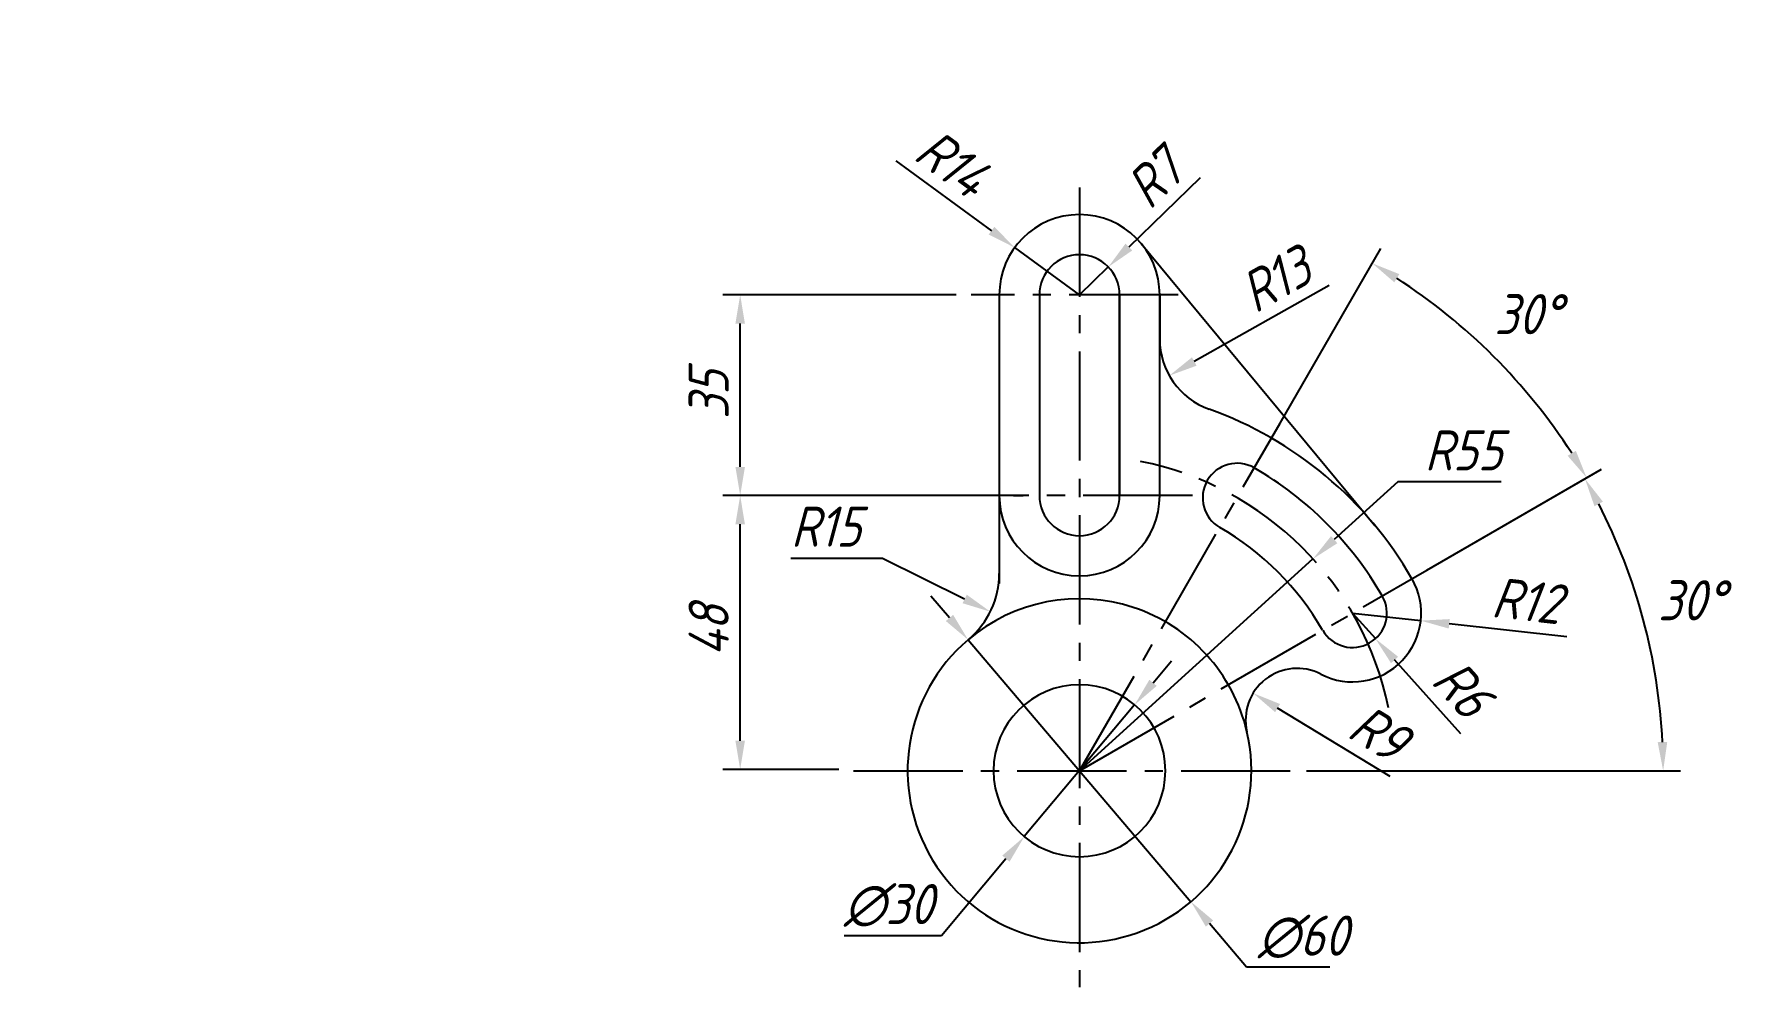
# Model space of a CAD drawing. Header units: millimetres. Extents: x 116 to 412, y 49 to 215.
import ezdxf

# ---------------------------------------------------------------- set-up
doc = ezdxf.new("R2010")
doc.units = ezdxf.units.MM
doc.header["$PDMODE"] = 1
doc.linetypes.add('CENTER2', pattern=[28.575, 19.05, -3.175, 3.175, -3.175])
doc.layers.add('图层1', color=1, linetype='CENTER2')
doc.layers.add('图层2', color=5, linetype='Continuous')
doc.styles.get("Standard").update_dxf_attribs({"font": 'gbeitc.shx', "bigfont": 'gbcbig.shx'})

msp = doc.modelspace()

# ---------------------------------------------------------------- linework, layer by layer
for p, q in [((308.84, 178.92), (349.63, 129.77)), ((284.06, 169.98), (284.06, 134.98)), ((291.06, 169.98), (291.06, 134.98)), ((291.06, 169.98), (291.06, 134.98)), ((305.06, 169.98), (305.06, 134.98)), ((305.06, 134.98), (305.06, 169.98)), ((312.06, 169.98), (312.06, 162.29)), ((312.06, 134.98), (312.06, 169.98)), ((284.06, 134.98), (284.06, 119.65))]:
    msp.add_line(p, q)
for centre, radius, start, end in [((298.06, 169.98), 14, 0, 180), ((298.06, 169.98), 7, 0, 180), ((298.06, 169.98), 7, 0, 180), ((325.06, 162.29), 13, 180, 250.2754), ((325.06, 162.29), 13, 180, 250.2754), ((298.06, 86.98), 67, 30, 70.2754), ((325.56, 134.61), 6, 60, 240), ((298.06, 86.98), 61, 30, 60), ((298.06, 134.98), 14, 180, 0), ((298.06, 134.98), 14, 180, 0), ((298.06, 134.98), 7, 180, 0), ((298.06, 134.98), 7, 180, 0), ((298.06, 86.98), 49, 30, 60), ((269.06, 121.39), 15, 310.124, 0), ((345.7, 114.48), 12, 242.649, 30), ((298.06, 86.98), 30, 13.1124, 130.4053), ((345.7, 114.48), 6, 210, 30), ((298.06, 86.98), 30, 130.4053, 13.1124), ((336.05, 95.83), 9, 62.649, 193.1124), ((336.05, 95.83), 9, 62.649, 193.1124), ((298.06, 86.98), 15, 0, 180), ((298.06, 86.98), 15, 180, 0)]:
    msp.add_arc(centre, radius, start, end)
msp.add_point((115.61, 215.49))
at = {"layer": '图层1'}
for p, q in [((298.06, 188.69), (298.06, 49.25)), ((315.31, 169.98), (279.18, 169.98)), ((298.06, 86.98), (333.06, 147.6)), ((317.77, 134.98), (275.07, 134.98)), ((286.57, 134.98), (288.21, 134.98)), ((288.21, 134.98), (288.21, 134.98)), ((298.06, 86.98), (358.69, 121.98)), ((258.64, 86.98), (337.7, 86.98))]:
    msp.add_line(p, q, dxfattribs=at)
at = {"layer": '图层1', "color": 1}
msp.add_arc((298.06, 86.98), 55, 11.4877, 78.829, dxfattribs=at)
at = {"layer": '图层2'}
for p, q in [((266.02, 193.36), (282.72, 181.18)), ((319.14, 190.39), (306.68, 178.33)), ((298.06, 169.98), (286.75, 178.23)), ((333.06, 147.6), (350.66, 178.09)), ((298.06, 169.98), (303.09, 174.85)), ((276.53, 169.98), (235.85, 169.98)), ((341.62, 171.62), (318.09, 158.36)), ((238.85, 139.98), (238.85, 164.98)), ((358.69, 121.98), (389.17, 139.58)), ((358.69, 121.98), (388.87, 139.41)), ((353.62, 137.36), (342.51, 127.29)), ((371.62, 137.36), (353.62, 137.36)), ((275.07, 134.98), (235.85, 134.98)), ((275.07, 134.98), (235.85, 134.98)), ((238.85, 92.21), (238.85, 129.98)), ((247.69, 124.06), (263.69, 124.06)), ((263.69, 124.06), (278.02, 116.94)), ((298.06, 86.98), (338.81, 123.93)), ((275.38, 113.63), (272.14, 117.44)), ((345.7, 114.48), (357.62, 113.16)), ((345.7, 114.48), (349.7, 110.02)), ((278.62, 109.83), (317.51, 64.14)), ((383.13, 110.32), (362.59, 112.6)), ((310.9, 102.32), (314.11, 106.15)), ((364.63, 93.4), (353.05, 106.3)), ((307.69, 98.48), (288.43, 75.48)), ((352.28, 85.95), (332.63, 97.91)), ((256.06, 87.21), (235.85, 87.21)), ((337.7, 86.98), (402.92, 86.98)), ((273.98, 58.22), (285.22, 71.65)), ((327.23, 52.72), (320.75, 60.33)), ((256.98, 58.22), (273.98, 58.22)), ((341.73, 52.72), (327.23, 52.72))]:
    msp.add_line(p, q, dxfattribs=at)
for radius, start, end in [(102.2, 32.8034, 57.1966), (101.86, 2.8129, 27.1871)]:
    msp.add_arc((298.06, 86.98), radius, start, end, dxfattribs=at)
for points in [[(283.21, 181.86), (282.22, 180.51), (286.75, 178.23)], [(306.1, 178.93), (307.26, 177.73), (303.09, 174.85)], [(353, 172.17), (353.87, 173.6), (349.16, 175.49)], [(238.02, 164.98), (239.68, 164.98), (238.85, 169.98)], [(317.69, 159.09), (318.5, 157.63), (313.74, 155.9)], [(384.68, 142.78), (383.25, 141.92), (386.57, 138.08)], [(238.02, 139.98), (239.68, 139.98), (238.85, 134.98)], [(387.93, 133.12), (389.4, 133.92), (386.27, 137.91)], [(238.02, 129.98), (239.68, 129.98), (238.85, 134.98)], [(341.95, 127.9), (343.07, 126.67), (338.81, 123.93)], [(278.39, 117.69), (277.65, 116.2), (282.5, 114.72)], [(276.01, 114.17), (274.74, 113.09), (278.62, 109.83)], [(362.68, 113.43), (362.5, 111.78), (357.62, 113.16)], [(353.67, 106.86), (352.43, 105.74), (349.7, 110.02)], [(310.26, 102.85), (311.54, 101.78), (307.69, 98.48)], [(333.06, 98.62), (332.2, 97.2), (328.36, 100.51)], [(238.02, 92.21), (239.68, 92.21), (238.85, 87.21)], [(400.63, 92), (398.96, 91.96), (399.92, 86.98)], [(284.59, 72.18), (285.86, 71.11), (288.43, 75.48)], [(321.39, 60.87), (320.12, 59.79), (317.51, 64.14)]]:
    msp.add_solid(points, dxfattribs=at)

# ---------------------------------------------------------------- texts
at = {"color": 1}
for s, rotation, p in [('R14', 323.8803, (268.82, 193.8)), ('R7', 44.078, (310.32, 184.64)), ('R13', 29.4106, (328.73, 166.65)), ('35', 90, (236.85, 148.32)), ('R12', 353.6569, (369.77, 113.82)), ('48', 90, (236.85, 106.93)), ('R6', 311.9277, (359.21, 102.43)), ('R9', 328.6838, (344.49, 93.03))]:
    msp.add_text(s, height=7, rotation=rotation, dxfattribs=at).set_placement(p)
for s, p in [('30°', (370.45, 163.12)), ('R55', (358.28, 139.36)), ('R15', (247.69, 126.06)), ('30°', (399.02, 113.21)), ('∅30', (256.98, 60.22)), ('∅60', (329.23, 54.72))]:
    msp.add_text(s, height=7, dxfattribs=at).set_placement(p)

doc.saveas('drawing.dxf')
